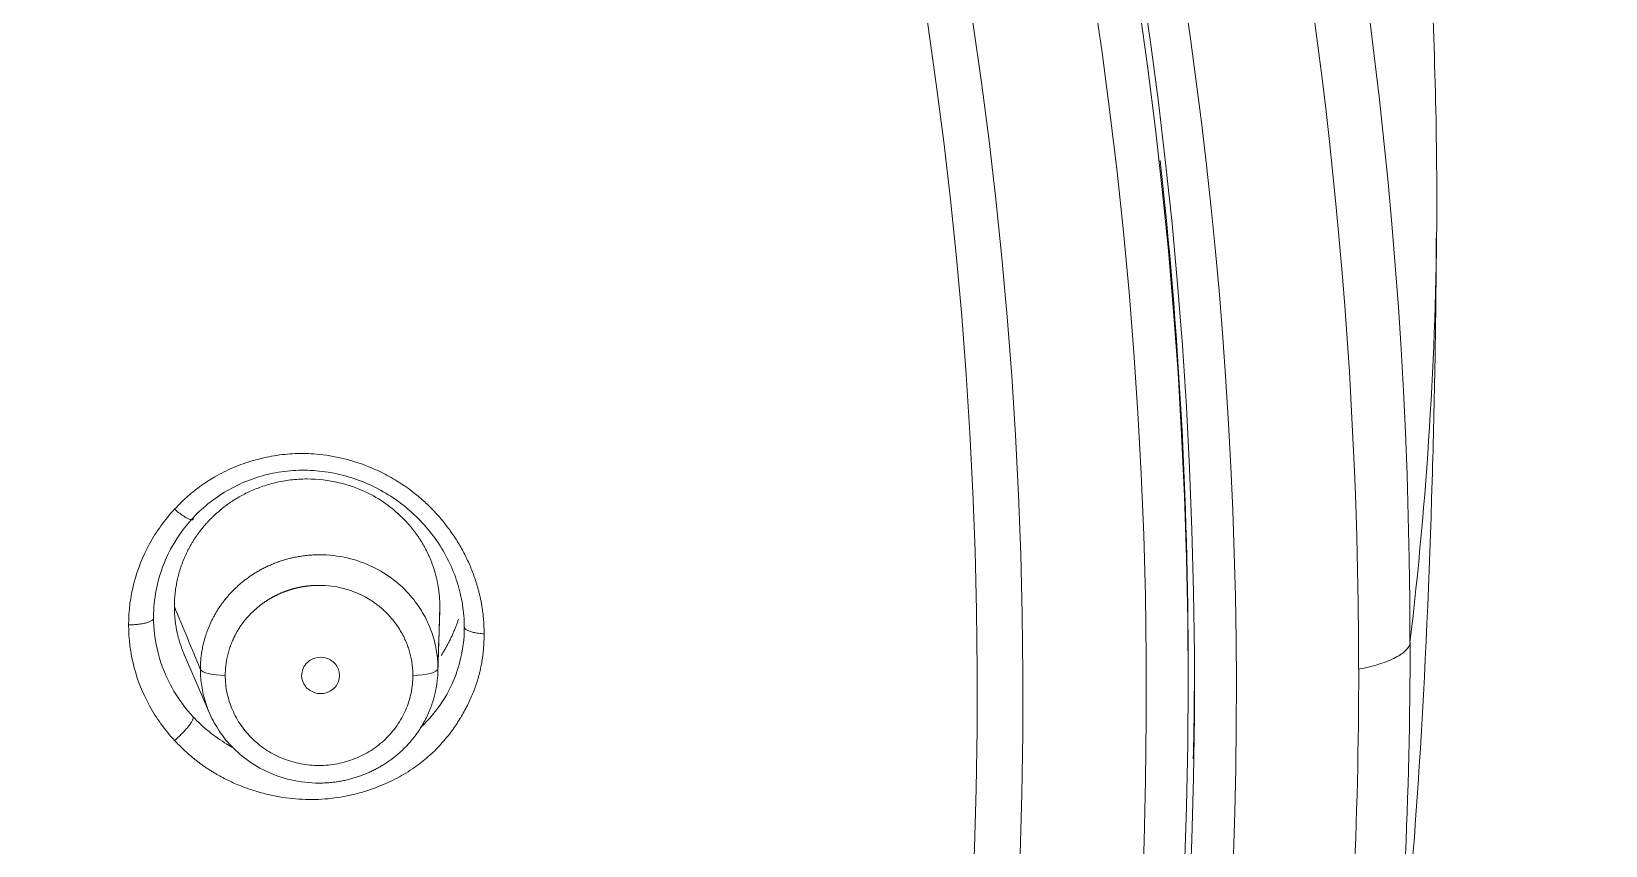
# Model space of a CAD drawing. Extents: x 6534 to 7663, y 0 to 827.
# Drawn here: x 7149.49 to 7168.31, y 531.49 to 541.23 of the extents above; entities that cross this region are included whole.
import ezdxf

# ---------------------------------------------------------------- set-up
doc = ezdxf.new("R2010")
doc.units = 0
doc.header["$LTSCALE"] = 30
doc.header["$MEASUREMENT"] = 0
doc.layers.add('1', color=7, linetype='CONTINUOUS')

msp = doc.modelspace()

# ---------------------------------------------------------------- linework, layer by layer
at = {"layer": '1', "color": 7, "linetype": 'Continuous', "lineweight": 18}
for p, q in [((7154.346001324064, 533.5583116394578), (7154.36883306792, 534.30760643536)), ((7151.315667633618, 533.7689713590421), (7151.61433619494, 533.0764868506508)), ((7163.31945907384, 533.4449426646229), (7163.31945907384, 533.6030670241212))]:
    msp.add_line(p, q, dxfattribs=at)
at = {"layer": '1', "color": 7, "linetype": 'Continuous', "lineweight": 13}
msp.add_line((7154.662050182455, 534.1065182759535), (7154.662052060667, 534.1065800766005), dxfattribs=at)
at = {"layer": '1', "color": 7, "linetype": 'Continuous', "lineweight": 18}
for centre, major_axis, ratio, start_param, end_param in [((7103.394459073822, 533.9208478015898), (62.57703589943, 0), 0.9614659969169174, 0, 3.141593206870928), ((7103.394459073841, 533.3074807273701), (-60.5, 3.704556567420745e-15), 0.961465996916715, 2.420581370691055, 4.71238898038469), ((7103.394459073841, 533.4449426646229), (60, 0), 0.9614659969167146, 4.724169612243258, 7.853981633974484), ((7103.394459073841, 533.4449426646229), (-59.925, 3.669347971945257e-15), 0.961465996916715, 1.57079632679799, 4.712388980384691), ((7103.394459073841, 533.6030670241212), (-59.925, 3.669347971945257e-15), 0.961465996916715, 3.141592655487907, 3.247326878176296), ((7103.394459073841, 533.7748513140291), (60, 0), 0.9614659969167149, 6.261635940623277, 6.283185309642864), ((7151.803539984641, 533.6099067489872), (0.2999948936291342, -0.0003913946054247489), 0.2749484486458597, 3.254924168274969, 4.712188778139828), ((7154.046786448191, 533.6098922638807), (-0.2999948887657348, 0.000391393452122598), 0.2748988809700837, 1.571713295476159, 3.13359680236862)]:
    msp.add_ellipse(centre, major_axis=major_axis, ratio=ratio, start_param=start_param, end_param=end_param, dxfattribs=at)
at = {"layer": '1', "color": 7, "linetype": 'Continuous', "lineweight": 13}
for centre, major_axis, ratio, start_param, end_param in [((7103.394459073841, 533.3074807273701), (-59.42499999999999, 3.638731801966573e-15), 0.9614659969167147, 1.570796326794897, 4.701939975486437), ((7103.394459073841, 533.3074807273701), (-57.94795379563, 3.54828880664785e-15), 0.9614659969167151, 1.579186643135059, 4.71238898038469), ((7103.394459073841, 533.3518733314663), (57.40309474942, 0), 0.961465996916715, 4.72107892882178, 7.853981633974483), ((7103.394459073841, 533.6013644797072), (61.96284250743, 0), 0.9614659969167147, 0, 0.423959132892118)]:
    msp.add_ellipse(centre, major_axis=major_axis, ratio=ratio, start_param=start_param, end_param=end_param, dxfattribs=at)
at = {"layer": '1', "color": 7, "linetype": 'Continuous', "lineweight": 18}
for points, knots in [([(7166.293583567436, 539.074382714191), (7166.293548713735, 540.2477726294364), (7166.257962055584, 541.4096304735117), (7166.119943953039, 543.7065347454841), (7166.01751397151, 544.8415815986841), (7165.750184465945, 547.0815748301861), (7165.585286287711, 548.1865217269942), (7165.197466759673, 550.363469350611), (7164.974546637317, 551.4354706739191), (7164.475162116927, 553.5441080350038), (7164.198698828193, 554.580744732943), (7163.596704346906, 556.6166414019831), (7163.271174147023, 557.6159020835335), (7162.575488168815, 559.5754223419513), (7161.835177601224, 561.4959422174761), (7160.603978468771, 564.2559436802562), (7159.264925618685, 566.8924154529245), (7157.830574296484, 569.4035626821046), (7156.313100035706, 571.7884749855316), (7154.724252485983, 574.0470545749627), (7153.075317561867, 576.1799448254092), (7151.377087367, 578.188459898503), (7150.218920730158, 579.445831062485), (7149.342976348527, 580.3588569850563), (7148.903172205279, 580.8078713220393), (7148.387371861867, 581.3187524298819), (7148.128859935199, 581.570971324813), (7147.999458751416, 581.6962779632145), (7147.934722813498, 581.7587309103251), (7147.902346127561, 581.7899073324029), (7147.886155620268, 581.8054830357819), (7147.878059827402, 581.8132677612089), (7147.874011796399, 581.817159342439), (7147.871987747283, 581.8191049376928), (7147.870975714326, 581.820077686481), (7147.870541984115, 581.8204945683533), (7147.870252830242, 581.8207724872759), (7147.870146953745, 581.8208742493584), (7146.368550507666, 583.264098659708), (7144.796827748753, 584.6284777657233), (7141.532023478434, 587.189527196269), (7139.838950496833, 588.3861976394874), (7136.351289753518, 590.6036208026885), (7134.556710174567, 591.6243745010065), (7130.886195142532, 593.4839016604465), (7129.010267444466, 594.3226768857917), (7125.197290641934, 595.8142895796636), (7123.260248796358, 596.4671295196454), (7119.345128262843, 597.584955269579), (7117.367056281517, 598.049944176239), (7113.389600445383, 598.7921087859377), (7111.390222700722, 599.0692881271175), (7107.389328297988, 599.43773047892), (7105.387817120956, 599.5289975848186), (7103.394459970205, 599.5291247692426)], [0, 0, 0, 0, 0.03124999999976268, 0.03124999999976268, 0.06249999999952535, 0.06249999999952535, 0.09374999999928803, 0.09374999999928803, 0.1249999999990507, 0.1249999999990507, 0.1562499999988134, 0.1562499999988134, 0.1874999999985761, 0.1874999999985761, 0.2187499999983387, 0.2499999999981014, 0.2812499999978641, 0.3124999999976268, 0.3437499999973895, 0.3749999999971523, 0.4062499999969151, 0.4374999999966779, 0.4687499999964407, 0.4687499999964407, 0.4843749999963221, 0.4921874999962627, 0.4960937499962328, 0.4980468749962177, 0.4990234374962104, 0.4995117187462068, 0.499755859371205, 0.4998779296837041, 0.4999389648399537, 0.4999694824180784, 0.4999847412071408, 0.499992370601672, 0.499992370601672, 0.4999999999962033, 0.4999999999962033, 0.5624999999966779, 0.5624999999966779, 0.6249999999971524, 0.6249999999971524, 0.687499999997627, 0.687499999997627, 0.7499999999981016, 0.7499999999981016, 0.8124999999985762, 0.8124999999985762, 0.8749999999990508, 0.8749999999990508, 0.9374999999995254, 0.9374999999995254, 1, 1, 1, 1]), ([(7165.523280397889, 527.0963085394478), (7165.619336896896, 527.7453381077098), (7166.009736219936, 530.645854094762), (7166.222286214841, 534.5480807916474), (7166.284161784162, 537.7887963923508), (7166.286275367025, 538.756551689044)], [0, 0, 0, 0, 0.1685099025142333, 0.7520364796544297, 1, 1, 1, 1]), ([(7151.197847502131, 535.5144668273219), (7151.203330588422, 535.5204105382659), (7151.214281725861, 535.532281661935), (7151.23094443033, 535.5498364840232), (7151.247750860679, 535.5671742499039), (7151.264719760373, 535.584278667136), (7151.281846443919, 535.6011537981299), (7151.299132473767, 535.6177982646241), (7151.316577738537, 535.634212133356), (7151.334182567974, 535.6503950777028), (7151.351947168154, 535.6663468685788), (7151.369871772305, 535.682067243321), (7151.387956600496, 535.697555940711), (7151.406201870373, 535.7128126916132), (7151.424607794268, 535.7278372214741), (7151.443174579937, 535.7426292496498), (7151.461902430345, 535.7571884895865), (7151.48079154369, 535.7715146487567), (7151.499842113362, 535.7856074287188), (7151.519054327984, 535.7994665249325), (7151.53842837111, 535.8130916274254), (7151.557964422298, 535.8264824182966), (7151.577662652968, 535.8396385810188), (7151.597523241777, 535.8525597657285), (7151.617546317098, 535.8652457187463), (7151.637732171668, 535.8776957990908), (7151.658080461028, 535.8899107836573), (7151.707682856046, 535.9188686785342), (7151.788095373686, 535.9620215949876), (7151.901858250018, 536.0145057492223), (7152.019142138221, 536.0602270346144), (7152.13995247795, 536.0991106027591), (7152.263266411419, 536.1308967409927), (7152.388234923217, 536.1553165581786), (7152.514043469753, 536.1718664435689), (7152.640808824146, 536.1805731447216), (7152.768537491789, 536.1813570430882), (7152.959725293544, 536.1706520077055), (7153.214246581711, 536.1293230194956), (7153.488018937585, 536.0411426999267), (7153.717805924834, 535.935529456241), (7153.905661696797, 535.825604893012), (7154.067477200653, 535.7081026774163), (7154.205232690863, 535.5891632189819), (7154.320866203911, 535.4733246968353), (7154.42730823969, 535.3494718356574), (7154.523989898391, 535.2182668177406), (7154.610608271831, 535.0811279043255), (7154.686589713383, 534.9392266417772), (7154.751573647978, 534.793046323965), (7154.792591296549, 534.6789236934687), (7154.816925985902, 534.5996026392536), (7154.829144075507, 534.5563786900698), (7154.840386681373, 534.5129844963717), (7154.850650290742, 534.4694212932404), (7154.859935545404, 534.4256922462655), (7154.868241930322, 534.3817999777916), (7154.875569243279, 534.3377472264879), (7154.88191702224, 534.2935366806491), (7154.887285366252, 534.2491709847641), (7154.891672215552, 534.2046528799387), (7154.895083442942, 534.1599846331605), (7154.897495056375, 534.1151701880422), (7154.898994941013, 534.0702070955945), (7154.899165268052, 534.040210095211), (7154.899250599528, 534.0251820158705)], [0, 0, 0, 0, 0.004807281061611762, 0.009601380102094359, 0.01438291121173365, 0.01915249370567956, 0.02391075195566831, 0.02865831521297741, 0.03339581742282766, 0.03812389703051312, 0.04284319677933923, 0.0475543635007868, 0.05225804789713279, 0.05695490431683905, 0.06164559052315211, 0.0663307674562364, 0.07101109898931438, 0.07568725167922338, 0.08035989451191293, 0.08502969864335136, 0.0896973371363749, 0.09436348469402203, 0.0990288173899116, 0.1036940123962517, 0.1083597477100204, 0.1130267018779725, 0.1176955537210283, 0.1223669820586489, 0.1469166600347528, 0.1714621034598861, 0.1960922684654136, 0.2208960867314693, 0.2459615851209732, 0.2707638197443727, 0.2954787603169331, 0.3202011384185115, 0.3450270657676334, 0.3700529363964098, 0.4319229670521021, 0.4947071675149835, 0.5368390983378751, 0.578836029237627, 0.6211143882428041, 0.6530476721774326, 0.6847882121573302, 0.7165125534068282, 0.7483972324144593, 0.780159184150664, 0.811676203755116, 0.8431068227361608, 0.8746101092506302, 0.8835339681224015, 0.8924471366454391, 0.9013535548007622, 0.9102571675496137, 0.9191619195653001, 0.9280717499580726, 0.9369905870279919, 0.9459223430803655, 0.9548709093373647, 0.9638401509780378, 0.972833902336976, 0.9818559622896279, 0.9909100898495576, 1, 1, 1, 1]), ([(7151.420179516766, 535.4136242383443), (7151.482627626068, 535.4803829295615), (7151.550383089732, 535.5424842738053), (7151.695007890714, 535.6557191451234), (7151.77191290343, 535.7068101976906), (7151.933041952047, 535.796721418385), (7152.017249165452, 535.8355616149897), (7152.190965975708, 535.8999321265592), (7152.28049151282, 535.9254048852886), (7152.462717629043, 535.9624826939207), (7152.555411902467, 535.974110511997), (7152.741760844257, 535.9832558819107), (7152.835407022611, 535.980718454844), (7153.021536042386, 535.9617522516969), (7153.114022135529, 535.9453445326158), (7153.295752743425, 535.8991511985319), (7153.384975982186, 535.8693248867498), (7153.558276342559, 535.7971103857503), (7153.642362984519, 535.7547404068996), (7153.803612846063, 535.6584979541608), (7153.880755007795, 535.6045959588723), (7154.026475021426, 535.4865303668898), (7154.095065324529, 535.4223842255255), (7154.222197174999, 535.2852905562372), (7154.280714549341, 535.2123138475567), (7154.386349569952, 535.0591755365363), (7154.433486159973, 534.9790368021077), (7154.515238215734, 534.813468080717), (7154.549818248739, 534.728023638901), (7154.605513416345, 534.5537793316994), (7154.626662579274, 534.4649933480691), (7154.654960677244, 534.2861684231648), (7154.662055585482, 534.1961112714057), (7154.662007118694, 534.106518399874)], [0, 0, 0, 0, 0.0625, 0.0625, 0.125, 0.125, 0.1875, 0.1875, 0.25, 0.25, 0.3125, 0.3125, 0.375, 0.375, 0.4375, 0.4375, 0.5, 0.5, 0.5625, 0.5625, 0.625, 0.625, 0.6875, 0.6875, 0.75, 0.75, 0.8125, 0.8125, 0.875, 0.875, 0.9375, 0.9375, 1, 1, 1, 1]), ([(7151.194844795613, 534.3521936886264), (7151.194937931461, 534.3646467433455), (7151.195124409487, 534.3895804406488), (7151.196617663954, 534.4270002628768), (7151.199005656617, 534.464457828496), (7151.202380493778, 534.5019300763483), (7151.206722976242, 534.539393640785), (7151.212043057891, 534.5768249120915), (7151.218342070735, 534.6142000376944), (7151.225622865881, 534.651494939852), (7151.233887073497, 534.6886853294595), (7151.243135826031, 534.7257467214436), (7151.253369550834, 534.7626544502687), (7151.264588013428, 534.7993836859459), (7151.276790293879, 534.8359094504322), (7151.289974781661, 534.8722066344371), (7151.304139166064, 534.9082500146319), (7151.319280428363, 534.9440142712442), (7151.335394834066, 534.9794740060438), (7151.35247792575, 535.0146037606896), (7151.370524516311, 535.0493780354568), (7151.389528682772, 535.083771308306), (7151.409483760552, 535.1177580543031), (7151.43038233832, 535.1513127653748), (7151.452216253268, 535.184409970373), (7151.474976587353, 535.2170242555007), (7151.498653662653, 535.249130284833), (7151.523237042684, 535.2807028218872), (7151.548715514273, 535.3117167485957), (7151.575077145082, 535.3421470952744), (7151.602309060843, 535.3719690306166), (7151.630398274923, 535.4011580024662), (7151.675883005017, 535.4460154276762), (7151.744057451973, 535.5069960984342), (7151.841796390763, 535.582101115418), (7151.955937733641, 535.6558420579445), (7152.087397742729, 535.7251152434442), (7152.236674577338, 535.7863675542444), (7152.403672501934, 535.8356196012169), (7152.587587419403, 535.8685299112453), (7152.844303966041, 535.8840118427702), (7153.151681179505, 535.8480578694198), (7153.469371170151, 535.7370608068782), (7153.715908521612, 535.5933923602711), (7153.854663894694, 535.4786047870798), (7153.920715218377, 535.4142324548225), (7153.936041738723, 535.3988728021491), (7153.951126497213, 535.3833273985965), (7153.965967725908, 535.3675995332437), (7153.980563214287, 535.351692970858), (7153.994910948584, 535.3356113715495), (7154.009008940775, 535.3193584448168), (7154.022855274294, 535.30293790715), (7154.036448091771, 535.2863534921894), (7154.04978559825, 535.2696089468304), (7154.062866060263, 535.2527080310947), (7154.075687805973, 535.2356545170019), (7154.088249225029, 535.218452187713), (7154.10054876848, 535.2011048366098), (7154.112584948649, 535.183616266399), (7154.124356339007, 535.1659902882152), (7154.135861574028, 535.1482307207348), (7154.147099349029, 535.1303413892933), (7154.158068420002, 535.11232612501), (7154.168767603436, 535.0941887639178), (7154.179195776116, 535.0759331461036), (7154.189351874918, 535.0575631148508), (7154.19923489659, 535.0390825157924), (7154.208843897522, 535.0204951960695), (7154.2181779935, 535.0018050034982), (7154.227236359455, 534.9830157857418), (7154.236018229196, 534.9641313894958), (7154.244522895131, 534.9451556596728), (7154.252749707983, 534.9260924386022), (7154.260698076487, 534.906945565232), (7154.268367467084, 534.8877188743472), (7154.2757574036, 534.8684161957849), (7154.282867466916, 534.8490413536679), (7154.289697294626, 534.8295981656388), (7154.29624658069, 534.8100904421112), (7154.302515075076, 534.7905219855188), (7154.308502583384, 534.7708965895831), (7154.314208966476, 534.7512180385843), (7154.31963414008, 534.7314901066411), (7154.324778074406, 534.711716557003), (7154.329640793723, 534.691901141347), (7154.334222375968, 534.6720475990883), (7154.338522952305, 534.6521596566945), (7154.3425427067, 534.6322410270145), (7154.346281875496, 534.6122954086127), (7154.349740746937, 534.5923264851167), (7154.352919660796, 534.5723379245669), (7154.355819007629, 534.552333378786), (7154.358439229376, 534.5323164827491), (7154.360780814881, 534.5122908539665), (7154.362844314363, 534.4922600918835), (7154.364630283213, 534.4722277772594), (7154.366139489048, 534.452197471654), (7154.367372138007, 534.4321727165839), (7154.368330754869, 534.4121570339466), (7154.369009450471, 534.3921539217504), (7154.369433904621, 534.3721668674011), (7154.369486267302, 534.3588474719945), (7154.369512433535, 534.3521916169202)], [0, 0, 0, 0, 0.007803439140250945, 0.01562416562347269, 0.02346217684037055, 0.03131747000647345, 0.03919004216291089, 0.04707989017718062, 0.05498701074391288, 0.06291140038562282, 0.07085305545345932, 0.0788119721279461, 0.086788146419713, 0.0947815741702247, 0.102792251052501, 0.1108201725718267, 0.1188653340664628, 0.1269277307083405, 0.1350073575037606, 0.1431042092940739, 0.1512182807563658, 0.1593495664041306, 0.1674980605879348, 0.1756637574960827, 0.183846651155269, 0.1920467354312297, 0.2002640040293839, 0.2084984504954717, 0.216750068216186, 0.225018850419794, 0.2333047901767621, 0.2416078804003672, 0.2499281138473044, 0.2725484249811153, 0.2976497086240358, 0.3252299629303085, 0.3552868626269569, 0.387817772829063, 0.4228197580124227, 0.460289588073003, 0.5002237425637934, 0.577420188616159, 0.644798213349856, 0.7023634401825811, 0.7501204145786096, 0.7545702784896371, 0.7590150961406466, 0.7634548717394258, 0.7678896094914829, 0.7723193136000531, 0.7767439882661213, 0.7811636376884429, 0.7855782660635513, 0.7899878775857836, 0.79439247644729, 0.7987920668380596, 0.8031866529459337, 0.807576238956619, 0.8119608290537129, 0.8163404274187165, 0.8207150382310511, 0.825084665668081, 0.829449313905126, 0.8338089871154819, 0.8381636894704378, 0.8425134251392963, 0.8468581982893857, 0.8511980130860863, 0.8555328736928431, 0.859862784271183, 0.864187748980739, 0.8685077719792649, 0.8728228574226522, 0.8771330094649528, 0.8814382322583966, 0.885738529953408, 0.8900339066986256, 0.8943243666409257, 0.8986099139254335, 0.902890552695548, 0.9071662870929612, 0.9114371212576735, 0.9157030593280155, 0.9199641054406693, 0.9242202637306848, 0.9284715383314992, 0.9327179333749626, 0.9369594529913489, 0.9411961013093821, 0.9454278824562549, 0.9496548005576482, 0.9538768597377504, 0.9580940641192791, 0.962306417823502, 0.9665139249702546, 0.9707165896779638, 0.9749144160636664, 0.9791074082430309, 0.9832955703303781, 0.9874789064387013, 0.9916574206796881, 0.9958311171637413, 1, 1, 1, 1]), ([(7150.945852744222, 534.2240354643368), (7150.945858607463, 534.3328298163847), (7150.970743581397, 534.5937167844472), (7151.10658267392, 534.999304133516), (7151.292643598864, 535.2747478778097), (7151.411986652583, 535.4048792230192), (7151.420173539423, 535.4136289316043)], [0, 0, 0, 0, 0.2504623747030295, 0.6007690436525379, 0.9729175153159018, 1, 1, 1, 1]), ([(7154.346774877449, 533.6092103645683), (7154.346749089524, 533.6147365457596), (7154.346697477471, 533.6257966663807), (7154.346354277099, 533.6423949770815), (7154.345815540833, 533.6590107995503), (7154.345061313521, 533.675641869871), (7154.340637840009, 533.7519184114967), (7154.320832605674, 533.8936385832571), (7154.257938869858, 534.100557400544), (7154.151922358949, 534.312068294339), (7153.996696645358, 534.5176253382947), (7153.788662551096, 534.7039254192732), (7153.527929141987, 534.85518055393), (7153.219969950351, 534.95404327195), (7152.976949827002, 534.974437215636), (7152.823623264279, 534.9663822324533), (7152.764826524377, 534.9609295322689), (7152.70684268574, 534.9532148252315), (7152.649754569835, 534.9433158326287), (7152.593647532445, 534.9313102030987), (7152.538598881778, 534.91727833204), (7152.484680727819, 534.9013021850719), (7152.431959304362, 534.883465193343), (7152.380495243729, 534.863851882064), (7152.330343618793, 534.8425475865292), (7152.281554063833, 534.8196381624716), (7152.234170890384, 534.7952097156881), (7152.188233218669, 534.7693483445878), (7152.143775117678, 534.7421398974825), (7152.100825754304, 534.7136697441897), (7152.059409549965, 534.6840225620467), (7152.019546343869, 534.6532821362048), (7151.98125156175, 534.6215311740675), (7151.944536389239, 534.5888511336902), (7151.909407948848, 534.5553220658862), (7151.875869479763, 534.5210224697821), (7151.843920519579, 534.4860291614918), (7151.8135570872, 534.4504171555759), (7151.784771866212, 534.4142595589087), (7151.757554387998, 534.3776274765582), (7151.731891213989, 534.3405899292561), (7151.707766116466, 534.3032137820278), (7151.685160257346, 534.2655636835348), (7151.664052364489, 534.2277020156571), (7151.644418905045, 534.1896888528613), (7151.626234255451, 534.1515819308697), (7151.609470867686, 534.1134366241581), (7151.594099431477, 534.075305931799), (7151.580089032226, 534.0372404711757), (7151.567407303963, 533.9992884790913), (7151.556020578941, 533.9614958198104), (7151.545894026822, 533.9239059995425), (7151.536991808478, 533.8865601870052), (7151.529277152198, 533.8494972392928), (7151.522712688946, 533.8127537338182), (7151.517259815331, 533.7763640015046), (7151.512881585262, 533.7403601768842), (7151.509532681022, 533.7047722060211), (7151.507196560846, 533.6696280262317), (7151.505750285836, 533.6349531343517), (7151.505554279422, 533.6119952969989), (7151.505457004869, 533.6006017243212)], [0, 0, 0, 0, 0.003868486602421434, 0.007742404197047574, 0.01162175280202443, 0.01550653243465474, 0.0193967431112478, 0.0651103596410173, 0.115265787518076, 0.1698603960811152, 0.2288910180601013, 0.2923537978272224, 0.3602440020415113, 0.4325557941091028, 0.509281973478661, 0.5226462699828572, 0.5358905857293015, 0.5490149236345175, 0.5620192875661769, 0.5749036822939086, 0.5876681134409938, 0.600312587436965, 0.6128371114710753, 0.6252416934466901, 0.637526341936548, 0.6496910661389417, 0.6617358758347879, 0.6736607813455896, 0.6854657934923126, 0.6971509235551571, 0.708716183234235, 0.7201615846111554, 0.73148714011151, 0.7426928624682657, 0.7537787646860832, 0.7647448600065193, 0.7755911618741693, 0.7863176839037057, 0.7969244398478404, 0.8074114435662115, 0.8177787089951721, 0.8280262501185283, 0.8381540809391875, 0.8481622154517429, 0.8580506676159873, 0.8678194513313636, 0.8774685804123638, 0.8869980685648681, 0.896407929363433, 0.9056981762295422, 0.914868822410813, 0.9239198809611732, 0.932851364722022, 0.9416632863043648, 0.9503556580719486, 0.9589284921253979, 0.9673818002873706, 0.9757155940887337, 0.9839298847557812, 0.9920246831985187, 1, 1, 1, 1]), ([(7151.315512789519, 533.7693304715181), (7151.314243018332, 533.7722763468223), (7151.310266257382, 533.7815850195689), (7151.303737629423, 533.7973087468613), (7151.296063807069, 533.8165426962528), (7151.28866958226, 533.8358526620741), (7151.281555377709, 533.8552347944637), (7151.274721558399, 533.874685249963), (7151.268168431923, 533.8942001922992), (7151.261896248863, 533.913775793154), (7151.25590520315, 533.9334082329274), (7151.250195432458, 533.9530937014897), (7151.244767018585, 533.9728283989284), (7151.239619987866, 533.9926085362813), (7151.234754311576, 534.0124303362627), (7151.230169906359, 534.0322900339802), (7151.225866634648, 534.0521838776431), (7151.221844305106, 534.0721081292572), (7151.218102673076, 534.0920590653154), (7151.214641441045, 534.1120329774753), (7151.211460259032, 534.1320261732276), (7151.208558725355, 534.1520349765551), (7151.205936386021, 534.1720557285817), (7151.20359273923, 534.1920847882134), (7151.201527220921, 534.2121185327592), (7151.199739260966, 534.2321533585791), (7151.198228076162, 534.2521856815874), (7151.196993443848, 534.2722119382511), (7151.19603282227, 534.2922285846812), (7151.195352080933, 534.3122321027927), (7151.194925527921, 534.3322189800897), (7151.194871695739, 534.3455380859177), (7151.194844795613, 534.3521936886264)], [0, 0, 0, 0, 0.01599638833019289, 0.05048117706795552, 0.08492646788520794, 0.1193322548386977, 0.1536985320938555, 0.1880252939250309, 0.2223125347157253, 0.2565602489588555, 0.2907684312569979, 0.3249370763226146, 0.3590661789783346, 0.3931557341571957, 0.4272057369028659, 0.4612161823699697, 0.4951870658242574, 0.529118382642903, 0.5630101283147858, 0.5968622984407029, 0.6306748887336493, 0.6644478950190853, 0.6981813132351972, 0.7318751394331423, 0.7655293697773474, 0.7991440005457497, 0.8327190281300703, 0.8662544490360957, 0.8997502598839298, 0.933206457408276, 0.9666230384587213, 1, 1, 1, 1]), ([(7151.086867298261, 533.5419851300635), (7151.055802335231, 533.6142072685375), (7150.982873914442, 533.821093841103), (7150.947894636032, 534.053484865402), (7150.945859435888, 534.2087154166256), (7150.94586456698, 534.2240355121398)], [0, 0, 0, 0, 0.3350050728653546, 0.9343738209345381, 1, 1, 1, 1]), ([(7154.385707127185, 533.7662341662658), (7154.38717231868, 533.7685026702216), (7154.39280815798, 533.7772697828668), (7154.402484457296, 533.7926008285172), (7154.41458263968, 533.8123024814977), (7154.426416910797, 533.8321172098445), (7154.437986544794, 533.8520416096603), (7154.44929086314, 533.8720722816547), (7154.460329234365, 533.8922058317207), (7154.471101073779, 533.9124388715068), (7154.481605843177, 533.9327680189758), (7154.491843050553, 533.9531898989667), (7154.501812249793, 533.9737011437378), (7154.511513040381, 533.9942983935143), (7154.520945067068, 534.0149782970202), (7154.530108019571, 534.035737512007), (7154.539001632245, 534.056572705776), (7154.547625683743, 534.0774805556898), (7154.555979996698, 534.0984577496815), (7154.564064437371, 534.119500986752), (7154.571878915303, 534.1406069774621), (7154.57942338298, 534.1617724444204), (7154.586349933485, 534.1819791922308), (7154.59069884897, 534.1951493679749), (7154.592671681463, 534.2012300532933)], [0, 0, 0, 0, 0.01670634798029255, 0.06448024731419194, 0.1121906159729985, 0.1598375033270522, 0.2074209587382437, 0.2549410315603255, 0.3023977711392892, 0.3497912268137403, 0.3971214479152216, 0.4443884837686063, 0.4915923836924472, 0.5387331969993477, 0.5858109729963309, 0.6328257609852292, 0.6797776102630031, 0.7266665701221836, 0.7734926898512084, 0.8202560187347984, 0.8669566060543533, 0.9135945010883446, 0.9601697531126592, 1, 1, 1, 1]), ([(7154.662073009316, 534.1065182199968), (7154.662065201583, 533.96628170552), (7154.6379552621, 533.7746134608556), (7154.581590720034, 533.5927253795453), (7154.563769671015, 533.5436899276815)], [0, 0, 0, 0, 0.725340856320262, 1, 1, 1, 1]), ([(7150.412788257952, 494.217964066122), (7151.652882530307, 495.5753615921635), (7152.829338485106, 496.9865005179622), (7155.045437320965, 499.9048222638489), (7156.085077770114, 501.4120018813796), (7158.019113331637, 504.5101811875697), (7158.913506321633, 506.1011774762987), (7160.549792710313, 509.3540864832189), (7161.291684313364, 511.0159956316816), (7162.616950517371, 514.3972515525379), (7163.200323664005, 516.1165946143569), (7164.203821192015, 519.598773712009), (7164.623944472178, 521.3616059265169), (7165.29753452837, 524.916465932924), (7165.551000565221, 526.7084898237395), (7165.889220058403, 530.3071989980463), (7165.973973143586, 532.1138803323347), (7165.974026069345, 533.9205658160831)], [0, 0, 0, 0, 0.1250000000000002, 0.1250000000000002, 0.2500000000000003, 0.2500000000000003, 0.3750000000000003, 0.3750000000000003, 0.5000000000000002, 0.5000000000000002, 0.6250000000000001, 0.6250000000000001, 0.7500000000000001, 0.7500000000000001, 0.875, 0.875, 1, 1, 1, 1]), ([(7151.505453842188, 533.6006017859772), (7151.505480251173, 533.5950005372229), (7151.50553290272, 533.5838333367406), (7151.505881724221, 533.5671389841013), (7151.506423263694, 533.5505562500316), (7151.50717278093, 533.5340872379852), (7151.511545643687, 533.4586702464198), (7151.531026271796, 533.3182552415897), (7151.592966670625, 533.1126780043842), (7151.697851185727, 532.9016743986867), (7151.852111499975, 532.6958107177011), (7152.059713517117, 532.5085462220345), (7152.320874382116, 532.3559854227292), (7152.630315853407, 532.2559562511228), (7152.874837967262, 532.2352891183332), (7153.029104722515, 532.2434353151571), (7153.088076373335, 532.2489288050278), (7153.146225089988, 532.2566975683899), (7153.203467308937, 532.2666626626074), (7153.259716941786, 532.278745061416), (7153.314896103613, 532.2928630154152), (7153.368932221234, 532.3089331920423), (7153.421758717555, 532.3268708003707), (7153.473314729883, 532.3465899669795), (7153.523545063965, 532.3680040277845), (7153.572400067946, 532.3910258239162), (7153.619835511308, 532.4155679780401), (7153.66581244794, 532.441543157131), (7153.71029707038, 532.4688643199647), (7153.753260554902, 532.4974449497545), (7153.794678898972, 532.5271992718531), (7153.834532752073, 532.5580424566547), (7153.872807240983, 532.5898908078566), (7153.909491790499, 532.6226619362833), (7153.944579940553, 532.6562749195377), (7153.978069160632, 532.6906504477752), (7154.009960662359, 532.7257109559328), (7154.040259211022, 532.7613807427838), (7154.068972936815, 532.7975860772126), (7154.096113146494, 532.8342552921349), (7154.121694136076, 532.871318866496), (7154.145733005222, 532.9087094958186), (7154.168249473818, 532.9463621517616), (7154.189265701276, 532.9842141311842), (7154.208806109036, 533.022205095202), (7154.226897206643, 533.0602770987307), (7154.243567421807, 533.0983746110282), (7154.258846934779, 533.1364445277209), (7154.272767517226, 533.174436174821), (7154.285362376346, 533.2123013052355), (7154.296666002578, 533.2499940882358), (7154.306714027931, 533.2874710924029), (7154.315543070088, 533.324691262435), (7154.323190653746, 533.361615890592), (7154.329694875385, 533.3982085820367), (7154.335095031853, 533.434435218945), (7154.339428753992, 533.4702639075313), (7154.342741931918, 533.5056649678959), (7154.34505196094, 533.5406107498416), (7154.346481398226, 533.5750760680626), (7154.346675170182, 533.597890435904), (7154.346771316505, 533.6092105341345)], [0, 0, 0, 0, 0.003921000434254944, 0.007817292153261825, 0.01168887586298955, 0.0155357522577111, 0.01935792201992399, 0.06457345999736519, 0.1143709363711415, 0.1687502458511198, 0.2277112760803627, 0.2912537526735421, 0.3593770443921367, 0.43207992980529, 0.509360326259701, 0.5227661494480834, 0.5360504321454601, 0.5492131478155727, 0.5622542713211336, 0.5751737788745633, 0.5879716479895978, 0.6006478574337527, 0.6132023871816774, 0.6256352183693674, 0.6379463332492648, 0.6501357151462313, 0.6622033484144112, 0.6741492183949754, 0.6859733113747688, 0.6976756145458258, 0.7092561159658072, 0.7207148045193179, 0.7320516698801324, 0.7432667024743297, 0.7543598934443212, 0.7653312346138057, 0.7761807184536258, 0.7869083380485463, 0.7975140870649573, 0.8079979597194906, 0.818359950748572, 0.8286000553789022, 0.8387182692988778, 0.8487145886309451, 0.8585890099049043, 0.8683415300321634, 0.877972146280946, 0.8874808562524661, 0.8968676578580597, 0.9061325492973032, 0.9152755290371071, 0.9242965957917999, 0.9331957485042189, 0.941972986327802, 0.9506283086096988, 0.9591617148749191, 0.9675732048115282, 0.9758627782568854, 0.9840304351849772, 0.9920761756948214, 1, 1, 1, 1])]:
    msp.add_open_spline(points, degree=3, knots=knots, dxfattribs=at)
at = {"layer": '1', "color": 7, "linetype": 'Continuous', "lineweight": 13}
for points in [[(7165.971464155138, 533.9201559434264), (7166.17556579044, 535.6376329364953), (7166.28295609419, 537.355986155098), (7166.293583567196, 539.0743825470436)], [(7151.505285796246, 533.600596454809), (7151.453545629473, 533.7258626604453), (7151.35006529593, 533.9763950717179), (7151.246584962386, 534.22692748299), (7151.194844795613, 534.3521936886264)]]:
    msp.add_open_spline(points, degree=3, dxfattribs=at)
at = {"layer": '1', "color": 7, "linetype": 'Continuous', "lineweight": 18}
for points in [[(7150.647761838522, 534.1322351488366), (7150.647770461412, 534.303872003798), (7150.690440597002, 534.6353121244229), (7150.88083022767, 535.113332895769), (7151.078970476801, 535.3869936150818), (7151.197847502131, 535.514467490329)], [(7154.346943543158, 533.609210056301), (7154.354466506617, 533.8568705762332), (7154.361989470077, 534.1045310964396), (7154.369512433535, 534.3521916169202)], [(7151.19784749694, 532.7500386448105), (7151.078794595782, 532.8777729190338), (7150.880440061481, 533.1518027913244), (7150.690308602891, 533.6299078565185), (7150.64770714019, 533.9609603380954), (7150.647761838522, 534.1322351488366)], [(7153.16976785169, 533.527419826974), (7153.166187416531, 533.5793300484543), (7153.13864658927, 533.6642760275404), (7153.01561790756, 533.7485424333895), (7152.872604495031, 533.7492437899164), (7152.748109255321, 533.6653959987307), (7152.720189602451, 533.5798387478549), (7152.716438092331, 533.527419826974)], [(7152.716438092331, 533.527419826974), (7152.720018527491, 533.4755096054928), (7152.74755935475, 533.3905636264076), (7152.870588036461, 533.306297220558), (7153.013601448991, 533.3055958640311), (7153.138096688701, 533.3894436552168), (7153.166016341571, 533.4750009060931), (7153.16976785169, 533.527419826974)]]:
    msp.add_open_spline(points, degree=3, dxfattribs=at)
at = {"layer": '1', "color": 7, "linetype": 'Continuous', "lineweight": 13}
for points, knots in [([(7151.197851574396, 535.5144670570362), (7151.204824806249, 535.5084581831725), (7151.232280682649, 535.4852726610566), (7151.27813699012, 535.4498027466111), (7151.319254501244, 535.4225660055831), (7151.346392286883, 535.4071198842444), (7151.363580855752, 535.398603628621), (7151.378895624872, 535.3923300881925), (7151.397682355006, 535.386879513947), (7151.415810366303, 535.3871577722844), (7151.422334218687, 535.3988734095042), (7151.420899124658, 535.4103402851529), (7151.420176150821, 535.4136206400358)], [0, 0, 0, 0, 0.05060339725391856, 0.200088108310077, 0.3495728193662353, 0.4243151748943146, 0.4990575304223938, 0.5737998859504729, 0.6485422414785522, 0.7980269525347108, 0.947511663590869, 1, 1, 1, 1]), ([(7151.80337231161, 533.5274236661048), (7151.803404250637, 533.5328783659538), (7151.803467985374, 533.5437632900453), (7151.803888746696, 533.5600498274416), (7151.804543366401, 533.5762552720948), (7151.805451549712, 533.5923760606997), (7151.806603468838, 533.6084087664935), (7151.807997112192, 533.6243500536862), (7151.809628347712, 533.6401966889757), (7151.811493570376, 533.6559455378165), (7151.813589000718, 533.6715935646894), (7151.815910874506, 533.6871378322517), (7151.81845539522, 533.7025755007321), (7151.821218749586, 533.7179038272106), (7151.824197106293, 533.7331201648826), (7151.827386619099, 533.7482219622775), (7151.830783428741, 533.763206762449), (7151.834383665077, 533.7780722021248), (7151.838183449132, 533.7928160108299), (7151.842178895098, 533.8074360099804), (7151.84636611229, 533.8219301119398), (7151.850741207054, 533.8362963190584), (7151.85530028464, 533.8505327226785), (7151.86003945101, 533.8646375021181), (7151.864954814617, 533.8786089236296), (7151.870042488124, 533.8924453393379), (7151.875298590099, 533.9061451861539), (7151.88071924663, 533.9197069846746), (7151.886300592934, 533.9331293380542), (7151.892038774886, 533.9464109308706), (7151.89792995053, 533.9595505279653), (7151.903970291529, 533.9725469732734), (7151.910155984577, 533.985399188638), (7151.916483232762, 533.9981061726135), (7151.922948256899, 534.0106669992551), (7151.929547296801, 534.0230808168994), (7151.936276612514, 534.0353468469343), (7151.943132485525, 534.0474643825605), (7151.950111219898, 534.0594327875465), (7151.957209143398, 534.0712514949769), (7151.964422608551, 534.082920005993), (7151.971747993684, 534.094437888532), (7151.979181703897, 534.1058047760584), (7151.986720172028, 534.1170203662973), (7151.994359859555, 534.1280844199596), (7152.002097257469, 534.1389967594741), (7152.009928887104, 534.1497572677099), (7152.017851300936, 534.1603658867061), (7152.025861083337, 534.1708226163992), (7152.0339548513, 534.1811275133537), (7152.042129255124, 534.1912806894939), (7152.050380979057, 534.2012823108403), (7152.058706741922, 534.2111325962501), (7152.06710329769, 534.2208318161597), (7152.075567436037, 534.2303802913334), (7152.084095982838, 534.2397783916217), (7152.092685800679, 534.2490265347192), (7152.101333789273, 534.2581251849329), (7152.110036885908, 534.267074851959), (7152.118792065816, 534.2758760896654), (7152.127596342541, 534.2845294948834), (7152.136446768265, 534.2930357062064), (7152.145340434105, 534.3013954028029), (7152.154274470387, 534.3096093032314), (7152.163246046894, 534.3176781642728), (7152.172252373073, 534.3256027797693), (7152.181290698238, 534.3333839794745), (7152.190358311724, 534.3410226279161), (7152.19945254304, 534.3485196232673), (7152.20857076197, 534.3558758962345), (7152.217710378674, 534.3630924089525), (7152.226868843756, 534.3701701538935), (7152.236043648309, 534.3771101527923), (7152.245232323932, 534.3839134555787), (7152.254432442744, 534.3905811393265), (7152.263641617355, 534.3971143072149), (7152.272857500837, 534.4035140875044), (7152.282077786653, 534.4097816325261), (7152.291300208592, 534.415918117681), (7152.30052254066, 534.4219247404621), (7152.309742596979, 534.42780271948), (7152.318958231643, 534.4335532935133), (7152.328167338575, 534.4391777205633), (7152.337367851367, 534.444677276932), (7152.346557743089, 534.4500532563084), (7152.355735026093, 534.455306968875), (7152.364897751813, 534.4604397404214), (7152.374044010532, 534.4654529114828), (7152.38317193114, 534.4703478364822), (7152.392279680895, 534.4751258828987), (7152.401365465139, 534.4797884304403), (7152.41042752704, 534.48433687024), (7152.41946414729, 534.4887726040592), (7152.428473643813, 534.4930970435148), (7152.437454371448, 534.497311609312), (7152.446404721635, 534.5014177304993), (7152.455323122082, 534.5054168437323), (7152.464208036416, 534.5093103925587), (7152.473057963849, 534.5130998267091), (7152.481871438806, 534.5167866014149), (7152.490647030572, 534.5203721767252), (7152.499383342911, 534.5238580168543), (7152.508079013682, 534.5272455895306), (7152.516732714459, 534.5305363653665), (7152.525343150133, 534.5337318172424), (7152.533909058518, 534.5368334197005), (7152.542429209932, 534.5398426483584), (7152.550902406798, 534.5427609793314), (7152.559327483221, 534.5455898886712), (7152.567703304569, 534.5483308518183), (7152.576028767053, 534.5509853430681), (7152.584302797286, 534.5535548350463), (7152.592524351865, 534.5560407982048), (7152.600692416921, 534.5584447003243), (7152.608806007691, 534.5607680060316), (7152.616864168069, 534.5630121763338), (7152.624865970165, 534.565178668156), (7152.63281051386, 534.5672689339021), (7152.640696926357, 534.5692844210189), (7152.64852436173, 534.5712265715797), (7152.656292000473, 534.5730968218736), (7152.663999049055, 534.5748966020096), (7152.671644739457, 534.5766273355343), (7152.679228328732, 534.5782904390558), (7152.686749098537, 534.5798873218846), (7152.694206354692, 534.58141938568), (7152.701599426722, 534.5828880241129), (7152.708927667405, 534.5842946225362), (7152.716190452322, 534.5856405576637), (7152.723387179403, 534.5869271972656), (7152.730517268483, 534.5881558998685), (7152.737580160841, 534.5893280144669), (7152.744575318771, 534.5904448802471), (7152.751502225125, 534.5915078263165), (7152.758360382864, 534.592518171446), (7152.765149314635, 534.5934772238197), (7152.771868562311, 534.5943862807931), (7152.778517686573, 534.5952466286622), (7152.785096266456, 534.5960595424426), (7152.791603898931, 534.59682628565), (7152.798040198475, 534.5975481100973), (7152.804404796636, 534.5982262556954), (7152.810697341618, 534.5988619502641), (7152.816917497856, 534.5994564093485), (7152.823064945602, 534.6000108360431), (7152.829139380508, 534.6005264208275), (7152.835140513227, 534.601004341404), (7152.841068068989, 534.6014457625438), (7152.84692178721, 534.6018518359438), (7152.852701421096, 534.6022237000834), (7152.858406737236, 534.602562480095), (7152.864037515226, 534.6028692876339), (7152.86959354727, 534.6031452207608), (7152.875074637806, 534.6033913638253), (7152.880480603118, 534.6036087873576), (7152.885811270993, 534.6037985479675), (7152.891066480242, 534.6039616882413), (7152.89624608072, 534.6040992366629), (7152.901349931586, 534.6042122074896), (7152.906377905949, 534.6043016007911), (7152.91132987231, 534.6043684019473), (7152.916205760594, 534.6044135831125), (7152.971177922949, 534.604694361306), (7153.066319203932, 534.5986496905102), (7153.189174507872, 534.575855593022), (7153.279908631059, 534.5500076706967), (7153.365061859775, 534.5194417432954), (7153.449473156392, 534.4816887212114), (7153.536351774444, 534.4324684381386), (7153.60776310943, 534.3837373302954), (7153.665048823517, 534.3382312378708), (7153.756110159255, 534.2561233756919), (7153.856098669357, 534.1378487694069), (7153.932783100001, 534.0042591823731), (7153.972196557701, 533.9154828560677), (7153.994316201399, 533.8559162551778), (7154.013106811341, 533.7936322061528), (7154.028186523003, 533.7287792948218), (7154.039203216462, 533.6615623794569), (7154.044301467064, 533.6078788375676), (7154.046184442028, 533.5694688025706), (7154.046826774889, 533.5477068898658), (7154.046913104135, 533.5339370334073), (7154.046953941348, 533.5274233365722)], [0, 0, 0, 0, 0.004834700866709372, 0.009647708104280471, 0.01443902163845737, 0.01920864139591925, 0.02395656730428109, 0.02868279929209385, 0.0333873372888443, 0.03807018122495422, 0.042731331031782, 0.04737078664162061, 0.05198854798770037, 0.05658461500418586, 0.06115898762617786, 0.06571166578971332, 0.07024264943176432, 0.07475193849023867, 0.07923953290398142, 0.08370543261277037, 0.08814963755732229, 0.09257214767928718, 0.09697296292125221, 0.1013520832267403, 0.1057095085402078, 0.1100452388070516, 0.1143592739736001, 0.1186516139871178, 0.1229222587958079, 0.127171208348806, 0.1313984625961857, 0.1356040214889553, 0.1397878849790583, 0.1439500530193759, 0.1480905255637239, 0.1522093025668531, 0.1563063839844514, 0.1603817697731416, 0.164435459890483, 0.1684674542949704, 0.1724777529460349, 0.1764663558040415, 0.1804332628302928, 0.1843784739870276, 0.1883019892374176, 0.1922038085455734, 0.1960839318765408, 0.1999423591963006, 0.2037790904717698, 0.2075941256708, 0.2113874647621812, 0.2151591077156369, 0.218909054501827, 0.2226373050923486, 0.2263438594597325, 0.2300287175774464, 0.2336918794198943, 0.2373333449624161, 0.2409531141812846, 0.2445511870537137, 0.2481275635578476, 0.2516822436727712, 0.2552152273785017, 0.2587265146559947, 0.2622161054871406, 0.2656839998547646, 0.269130197742628, 0.2725546991354321, 0.2759575040188071, 0.2793386123793248, 0.2826980242044906, 0.2860357394827458, 0.2893517582034672, 0.2926460803569712, 0.295918705934503, 0.2991696349282504, 0.3023988673313346, 0.3056064031378125, 0.3087922423426775, 0.3119563849418575, 0.3150988309322191, 0.3182195803115624, 0.321318633078626, 0.3243959892330806, 0.327451648775534, 0.3304856117075372, 0.3334978780315679, 0.3364884477510416, 0.3394573208703153, 0.3424044973946746, 0.3453299773303471, 0.3482337606844945, 0.3511158474652132, 0.3539762376815355, 0.3568149313434343, 0.3596319284618143, 0.3624272290485164, 0.3652008331163199, 0.3679527406789378, 0.3706829517510233, 0.3733914663481609, 0.3760782844868727, 0.3787434061846232, 0.381386831459801, 0.3840085603317432, 0.386608592820715, 0.3891869289479211, 0.3917435687355033, 0.3942785122065389, 0.3967917593850422, 0.399283310295961, 0.4017531649651825, 0.4042013234195287, 0.4066277856867606, 0.409032551795573, 0.4114156217755978, 0.4137769956574063, 0.4161166734725014, 0.4184346552533281, 0.4207309410332619, 0.4230055308466217, 0.4252584247286583, 0.4274896227155618, 0.4296991248444578, 0.4318869311534096, 0.4340530416814167, 0.4361974564684175, 0.4383201755552836, 0.4404211989838278, 0.4425005267967967, 0.4445581590378788, 0.4465940957516962, 0.4486083369838074, 0.4506008827807093, 0.4525717331898401, 0.454520888259572, 0.4564483480392108, 0.4583541125790103, 0.4602381819301566, 0.4621005561447714, 0.4639412352759155, 0.4657602193775934, 0.4675575085047396, 0.469333102713234, 0.4710870020598911, 0.4728192066024646, 0.4745297163996489, 0.4762185315110757, 0.4778856519973162, 0.4795310779198812, 0.4811548093412226, 0.4827568463247303, 0.4843371889347338, 0.4858958372365049, 0.4874327912962528, 0.4889480511811294, 0.4904416169592312, 0.4919134886995895, 0.4933636664721814, 0.4947921503479246, 0.49619894039868, 0.4975840366972547, 0.4989474393173923, 0.5430464872451618, 0.5785232935579977, 0.6053732036094593, 0.623591818654331, 0.6559506731123451, 0.6845582054939511, 0.7094092992157343, 0.7305001307890658, 0.7478281813099315, 0.8157699652742773, 0.8644094746598481, 0.8826095634971785, 0.9012847704147757, 0.9204336321621679, 0.9400545561991, 0.9601458210426328, 0.980705576573789, 0.9877952780901944, 0.9942266748589593, 1, 1, 1, 1]), ([(7150.6477618385, 534.1322348805425), (7150.666410243535, 534.1322356515625), (7150.68585604195, 534.132717283585), (7150.725337940832, 534.1348513150265), (7150.745369393037, 534.1365061551046), (7150.784616607103, 534.1410880973685), (7150.803821773081, 534.1440166772418), (7150.839837554202, 534.1510717916608), (7150.85663515819, 534.1551976808782), (7150.886456010532, 534.1643809992133), (7150.899470125987, 534.1694356164921), (7150.920900198511, 534.180071062854), (7150.929315290457, 534.1856482650032), (7150.941442034115, 534.1968874168001), (7150.945160221674, 534.2025466386781), (7150.948412968137, 534.2135737468889), (7150.947956872724, 534.2189406387338), (7150.94585274422, 534.2240354643454)], [0, 0, 0, 0, 0.125, 0.125, 0.25, 0.25, 0.375, 0.375, 0.5, 0.5, 0.625, 0.625, 0.75, 0.75, 0.875, 0.875, 1, 1, 1, 1]), ([(7154.899252526946, 534.0251844859872), (7154.893578672649, 534.025517507012), (7154.862634817731, 534.0275939945409), (7154.822918969887, 534.032252375036), (7154.783997316668, 534.0392382831883), (7154.758924331383, 534.0449245382806), (7154.736148306281, 534.0512994948081), (7154.707463464058, 534.061355083214), (7154.677945888387, 534.0765715717866), (7154.663465525538, 534.0936135271127), (7154.661988202964, 534.1038489197899), (7154.662073009438, 534.1065204015563)], [0, 0, 0, 0, 0.0396309662494783, 0.2190957814478678, 0.3088281890470627, 0.3985605966462574, 0.488293004245452, 0.5780254118446467, 0.757490227043036, 0.9369550422414253, 1, 1, 1, 1]), ([(7154.899250599528, 534.0251820158705), (7154.89922479776, 534.0171968807422), (7154.899173305894, 534.0012611693969), (7154.898767587139, 533.9774298262769), (7154.898121239274, 533.9537187579926), (7154.897211113801, 533.9301296101853), (7154.896043565057, 533.9066623647373), (7154.894617088525, 533.8833174388451), (7154.892932269096, 533.8600951261101), (7154.890989131822, 533.8369957453874), (7154.888787847492, 533.8140196011477), (7154.886328544711, 533.7911669940436), (7154.88361135995, 533.7684382181037), (7154.880636424212, 533.7458335614842), (7154.877403866605, 533.7233533062777), (7154.873913813382, 533.7009977285657), (7154.870166388213, 533.6787670984136), (7154.866161712111, 533.6566616798787), (7154.861899903484, 533.6346817309982), (7154.857381078036, 533.6128275038486), (7154.852605349191, 533.5910992443373), (7154.847572826522, 533.5694971929961), (7154.842283621678, 533.5480215820348), (7154.836737826343, 533.5266726463096), (7154.830935594315, 533.5054505825315), (7154.824876836183, 533.4843557010313), (7154.818562355558, 533.4633878610143), (7154.806434702015, 533.4249363407466), (7154.787023144232, 533.3690049901711), (7154.758157453745, 533.2959563163326), (7154.725727538746, 533.2228127109179), (7154.677666513184, 533.1250532680951), (7154.610214578972, 533.0055178378566), (7154.529050233379, 532.8842527454426), (7154.452148571261, 532.7841298710259), (7154.382664618066, 532.7033872732836), (7154.309334001127, 532.6272016930784), (7154.232151737335, 532.5555788461279), (7154.151148693138, 532.488487850695), (7154.062217576771, 532.4229692495187), (7153.965141695415, 532.3597111032955), (7153.859708895714, 532.299508123438), (7153.750401075004, 532.2453277135937), (7153.637246062535, 532.1971200850257), (7153.511414445044, 532.1516106241047), (7153.373264217751, 532.1109966104164), (7153.223243239803, 532.0780910748399), (7153.071780324362, 532.0558134744779), (7152.917791054557, 532.0439597784666), (7152.762077475403, 532.0427913867729), (7152.605500288244, 532.0528634984653), (7152.450070839926, 532.0740391445875), (7152.294568302788, 532.106552621884), (7152.14033467136, 532.149929603886), (7151.988828108493, 532.204162908175), (7151.842683356574, 532.2685477810314), (7151.735190527013, 532.3253562612258), (7151.662931514875, 532.3679396042853), (7151.623433369234, 532.3924157875522), (7151.58455723618, 532.4177087895555), (7151.546303164894, 532.443821713839), (7151.508669637442, 532.4707534928589), (7151.471655473822, 532.4985042456674), (7151.435259285161, 532.5270738127379), (7151.399479760112, 532.5564622636953), (7151.364315067269, 532.5866693311291), (7151.329764969254, 532.6176961742608), (7151.295822934013, 532.6495388642265), (7151.262505723749, 532.6822127997357), (7151.229742311618, 532.7156610486786), (7151.208496146042, 532.7385606969551), (7151.19784749694, 532.7500380771039)], [0, 0, 0, 0, 0.004831968126074142, 0.009643023949621377, 0.0144336508038142, 0.0192043388455842, 0.02395558501440092, 0.02868789298315138, 0.03340177310084723, 0.03809774232691018, 0.04277632415696654, 0.04743804853990257, 0.05208345178600635, 0.05671307646617366, 0.0613274713019463, 0.06592719104641293, 0.07051279635583504, 0.07508485365204011, 0.07964393497553228, 0.08419061782938589, 0.0887254850139815, 0.09324912445267762, 0.09776212900855227, 0.1022650962923816, 0.1067586284620626, 0.1112433320136911, 0.115719817564589, 0.1201886996285788, 0.1359816861162576, 0.152065998889132, 0.1684638773329465, 0.1851962794200198, 0.2191121389136751, 0.2529061675484106, 0.2749391176634503, 0.2967175164118542, 0.3182985098698503, 0.3397408506679174, 0.3611044347604103, 0.3824497915224458, 0.4069177588930477, 0.4313258364488276, 0.4557545454896343, 0.4802838329458129, 0.5049922535305873, 0.5355784189631654, 0.5657756962747686, 0.595742772840581, 0.6256393740672362, 0.6562852471998625, 0.6866957865850911, 0.7170491142547348, 0.747520996620406, 0.7790283010065983, 0.8101744680332806, 0.8411377285268687, 0.8720970048203017, 0.8811897090874158, 0.8902695308182034, 0.8993413881428426, 0.9084102010771421, 0.9174808840857565, 0.9265583386612714, 0.9356474459791732, 0.9447530596875313, 0.9538799988877483, 0.9630330413594006, 0.9722169170779049, 0.9814363020687572, 0.9906958126364365, 1, 1, 1, 1]), ([(7165.97402598095, 533.920565646245), (7165.970112327786, 533.8894029816461), (7165.953289197492, 533.8583645943422), (7165.894682902845, 533.7981210014718), (7165.852902317769, 533.7689184471333), (7165.746519417848, 533.7138427194782), (7165.681921784942, 533.6879719699496), (7165.533212244089, 533.6408854876349), (7165.449106880884, 533.6196718270262), (7165.357397962774, 533.6013292548346)], [0, 0, 0, 0, 0.2500000000000032, 0.2500000000000032, 0.5000000000000069, 0.5000000000000069, 0.7500000000000034, 0.7500000000000034, 1, 1, 1, 1]), ([(7149.937256115361, 494.273074887099), (7151.166162430731, 495.6174128404168), (7152.332019095771, 497.0150318567571), (7154.528173878058, 499.9054940043293), (7155.558469580785, 501.3983339586143), (7157.475138098878, 504.4671210300107), (7158.361508806915, 506.0430647741155), (7159.983131210309, 509.2652677946012), (7160.718381122635, 510.9115235292943), (7162.031792443659, 514.2609880513028), (7162.6099524081, 515.9641931569972), (7163.604489440288, 519.413731556016), (7164.020865414281, 521.1600610576693), (7164.688453283863, 524.6816732160046), (7164.939664445079, 526.4569520017444), (7165.274882172722, 530.0220525888676), (7165.35888837012, 531.8118704714584), (7165.358950630371, 533.6016957237621)], [0, 0, 0, 0, 0.1250000000000001, 0.1250000000000001, 0.2500000000000001, 0.2500000000000001, 0.3750000000000002, 0.3750000000000002, 0.5000000000000002, 0.5000000000000002, 0.6250000000000002, 0.6250000000000002, 0.7500000000000002, 0.7500000000000002, 0.8750000000000001, 0.8750000000000001, 1, 1, 1, 1]), ([(7151.420164167139, 533.032257550839), (7151.390745242962, 533.0638535866756), (7151.287561100568, 533.1829082087938), (7151.174751856279, 533.3539858085651), (7151.105454086987, 533.4987731653846), (7151.086867212882, 533.5419853285607)], [0, 0, 0, 0, 0.2103288855785468, 0.768135351431288, 1, 1, 1, 1]), ([(7154.046953940537, 533.5274237137969), (7154.046861863397, 533.4568876559892), (7154.039550199432, 533.3863620529687), (7154.010767523927, 533.2480308156223), (7153.989297221837, 533.1802285909043), (7153.933020374947, 533.0499457623318), (7153.898215217276, 532.9874683697049), (7153.816603452513, 532.870232675316), (7153.769798857011, 532.815477263192), (7153.665983484434, 532.7157868309073), (7153.608975266226, 532.6708542679244), (7153.486939509183, 532.5925340428971), (7153.421914978309, 532.5591483112935), (7153.286341143776, 532.5052032995463), (7153.215795181764, 532.4846453490386), (7153.071885008092, 532.4571453207914), (7152.998524343555, 532.4502039208678), (7152.85179941859, 532.4502039972886), (7152.778438774658, 532.457145473621), (7152.63452868182, 532.4846456439318), (7152.56398278003, 532.5052036600714), (7152.428409100879, 532.5591487822626), (7152.363384665157, 532.5925345586579), (7152.241349125847, 532.6708548437728), (7152.184341030203, 532.7157874220343), (7152.080525920293, 532.8154778486933), (7152.033721464872, 532.8702332398993), (7151.952109986099, 532.9874688520617), (7151.917304974315, 533.0499461833715), (7151.861028412204, 533.1802288475433), (7151.839558248983, 533.248030969175), (7151.810775831051, 533.3863619602348), (7151.803464285764, 533.4568874200577), (7151.803372310862, 533.5274233169644)], [0, 0, 0, 0, 0.06249999999999997, 0.06249999999999997, 0.1249999999999999, 0.1249999999999999, 0.1875, 0.1875, 0.25, 0.25, 0.3125, 0.3125, 0.3750000000000001, 0.3750000000000001, 0.4375000000000001, 0.4375000000000001, 0.5000000000000001, 0.5000000000000001, 0.5625000000000001, 0.5625000000000001, 0.625, 0.625, 0.6875, 0.6875, 0.75, 0.75, 0.8125, 0.8125, 0.8749999999999999, 0.8749999999999999, 0.9374999999999999, 0.9374999999999999, 1, 1, 1, 1]), ([(7154.563769723907, 533.5436900732207), (7154.522934449553, 533.4313298680308), (7154.408321012272, 533.1993474560772), (7154.241733196677, 533.0001988413233), (7154.140062713739, 532.905255453742)], [0, 0, 0, 0, 0.4634851096322236, 1, 1, 1, 1]), ([(7151.197847496944, 532.7500382570306), (7151.211694028638, 532.7619673816939), (7151.226120119805, 532.7748738853061), (7151.25538879156, 532.802203964708), (7151.270227866717, 532.8166268535219), (7151.299293380662, 532.8461983619882), (7151.313512136854, 532.861341728581), (7151.340189927349, 532.891289795155), (7151.352639690642, 532.9060858333164), (7151.374781619392, 532.9342181117386), (7151.384467355305, 532.9475460974422), (7151.40048540707, 532.9718344962671), (7151.406817149442, 532.9827909512956), (7151.416047028215, 533.0018382925459), (7151.418949796695, 533.0099305636827), (7151.421690324398, 533.0232005675066), (7151.421534709252, 533.0283830402504), (7151.420164167139, 533.0322575508394)], [0, 0, 0, 0, 0.125, 0.125, 0.25, 0.25, 0.375, 0.375, 0.5, 0.5, 0.625, 0.625, 0.75, 0.75, 0.875, 0.875, 1, 1, 1, 1]), ([(7151.900496755246, 532.6609897133476), (7151.874649743429, 532.675051338158), (7151.696972738453, 532.7770001747122), (7151.537658022886, 532.9060867269468), (7151.420156230079, 533.0322494049615)], [0, 0, 0, 0, 0.1435272269712412, 1, 1, 1, 1])]:
    msp.add_open_spline(points, degree=3, knots=knots, dxfattribs=at)

doc.saveas('drawing.dxf')
